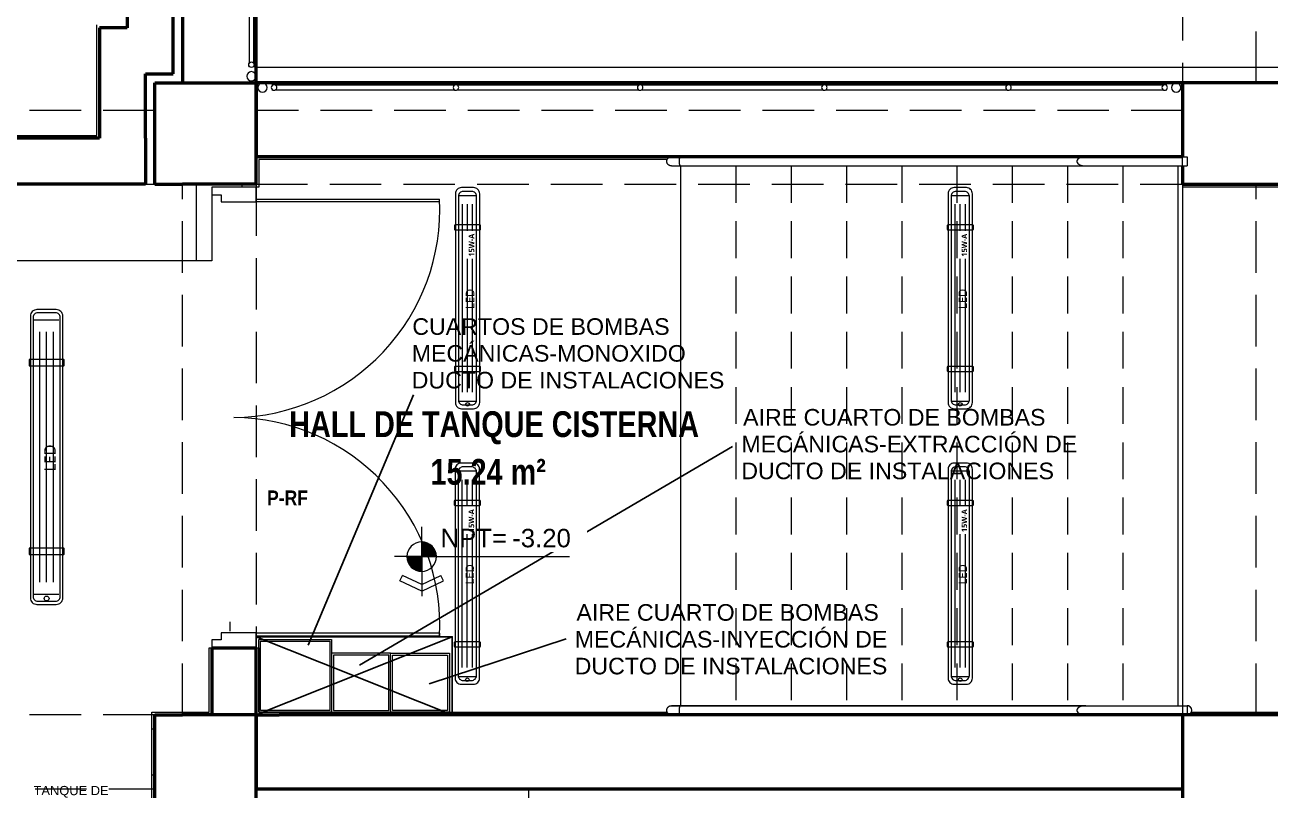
# Model space of a CAD drawing. Header units: metres. Extents: x -4 to 54.5, y -3.3 to 43.7.
# Drawn here: x 19.24 to 25.99, y 7.58 to 11.73 of the extents above; entities that cross this region are included whole.
import ezdxf

# ---------------------------------------------------------------- set-up
doc = ezdxf.new("R2010")
doc.units = ezdxf.units.M
doc.linetypes.add('Derribado', pattern=[0.4, 0.28, -0.12])
doc.linetypes.add('Trazo pequeño', pattern=[0.3, 0.2, -0.1])
doc.layers.get('0').update_dxf_attribs({"color": 8})
for name, color, linetype, lineweight in [('A-ANNO-NOTE', 8, 'Continuous', 9), ('A-AREA', 8, 'Continuous', 9), ('A-AREA-IDEN', 8, 'Continuous', 9), ('A-DETL', 8, 'Continuous', 9), ('A-DOOR', 8, 'Continuous', 9), ('A-DOOR-FRAM', 8, 'Continuous', 18), ('A-FLOR', 8, 'Continuous', 18), ('A-FLOR-HRAL', 8, 'Continuous', 9), ('A-WALL', 8, 'Continuous', 9), ('G-ANNO-DIMS', 8, 'Continuous', 9), ('I-WALL', 8, 'Continuous', 9), ('S-BEAM', 8, 'Continuous', 9), ('S-COLS', 8, 'Continuous', 9), ('S-STRS', 8, 'Continuous', 9)]:
    doc.layers.add(name, color=color, linetype=linetype, lineweight=lineweight)
doc.layers.add('IE-LUM-L-01', color=5, linetype='Continuous', lineweight=18, true_color=0x126b94)
doc.layers.add('IE-LUM-L-01-15', color=5, linetype='Continuous', lineweight=18, true_color=0x126b94)
doc.layers.add('REF-ACI-BOMBAS', color=9, linetype='Continuous')
doc.styles.add('Arial_1', font='arial.ttf', dxfattribs={"height": 0.05})
doc.styles.add('Arial_2', font='arial.ttf', dxfattribs={"height": 0.09})
doc.styles.add('Arial_5', font='arial.ttf', dxfattribs={"height": 0.1})
doc.styles.add('Arial_B', font='arialbd.ttf', dxfattribs={"width": 0.85, "height": 0.08})
doc.styles.add('Arial_B_3', font='arialbd.ttf', dxfattribs={"width": 0.8, "height": 0.14})
doc.styles.add('EI_LUM_BOLD', font='OpenSans-Semibold.ttf')
doc.styles.add('EI_LUM_REGULAR', font='OpenSans-Regular.ttf')

# ---------------------------------------------------------------- blocks, each defined once
blk = doc.blocks.new('Barandilla - 30mm-3154957-NIV_A_S01_SÓTANO 1')
at = {"layer": 'A-FLOR-HRAL'}
for start, end in [(0, 180), (180, 360)]:
    blk.add_arc((0, 0), 0.015, start, end, dxfattribs=at)
blk = doc.blocks.new('Barandilla - Barandilla-5307555-NIV_A_S01_SÓTANO 1')
at = {"layer": 'A-FLOR-HRAL'}
for p, q in [((20.58, 11.403), (20.575, 11.403)), ((20.575, 11.377), (20.581, 11.377)), ((21.5675, 11.403), (20.594, 11.403)), ((20.595, 11.377), (21.5685, 11.377)), ((22.5675, 11.403), (21.5815, 11.403)), ((21.5825, 11.377), (22.5685, 11.377)), ((23.5675, 11.403), (22.5815, 11.403)), ((22.5825, 11.377), (23.5685, 11.377)), ((24.5675, 11.403), (23.5815, 11.403)), ((23.5825, 11.377), (24.5685, 11.377)), ((25.415, 11.403), (24.5815, 11.403)), ((24.5825, 11.377), (25.416, 11.377)), ((25.435, 11.403), (25.429, 11.403)), ((25.43, 11.377), (25.435, 11.377))]:
    blk.add_line(p, q, dxfattribs=at)
at = {"color": 0, "rotation": 89.99999999999984}
for p in [(20.5875, 11.39), (21.575, 11.39), (22.575, 11.39), (23.575, 11.39), (24.575, 11.39), (25.4225, 11.39)]:
    blk.add_blockref('Barandilla - 30mm-3154957-NIV_A_S01_SÓTANO 1', p, dxfattribs=at)
blk = doc.blocks.new('Tipo de barandal superior - Barandal superior_interno_-5307558-NIV_A_S01_SÓTANO 1')
at = {"layer": 'A-FLOR-HRAL'}
for centre, start, end in [((20.525, 11.39), 90, 270), ((20.525, 11.39), 270, 90), ((25.485, 11.39), 90, 270), ((25.485, 11.39), 270, 90)]:
    blk.add_arc(centre, 0.025, start, end, dxfattribs=at)
blk = doc.blocks.new('Barandilla - Barandilla-5307613-NIV_A_S01_SÓTANO 1')
at = {"layer": 'A-FLOR-HRAL'}
for p, q in [((20.452, 16.2463), (20.452, 16.2413)), ((20.452, 16.2274), (20.452, 15.5088)), ((20.478, 16.2403), (20.478, 16.2463)), ((20.478, 15.5078), (20.478, 16.2263)), ((20.452, 15.4949), (20.452, 14.5088)), ((20.478, 14.5078), (20.478, 15.4938)), ((20.452, 14.4949), (20.452, 13.5088)), ((20.478, 13.5078), (20.478, 14.4938)), ((20.452, 13.4949), (20.452, 12.5088)), ((20.478, 12.5078), (20.478, 13.4938)), ((20.452, 12.4949), (20.452, 11.5213)), ((20.478, 11.5203), (20.478, 12.4938)), ((20.452, 11.5074), (20.452, 11.5013)), ((20.478, 11.5013), (20.478, 11.5063))]:
    blk.add_line(p, q, dxfattribs=at)
at = {"color": 0, "extrusion": (0, 0, -1), "zscale": -1, "rotation": 180}
for p in [(-20.465, 16.2338), (-20.465, 15.5013), (-20.465, 14.5013), (-20.465, 13.5013), (-20.465, 12.5013), (-20.465, 11.5138)]:
    blk.add_blockref('Barandilla - 30mm-3154957-NIV_A_S01_SÓTANO 1', p, dxfattribs=at)
blk = doc.blocks.new('Tipo de barandal superior - Barandal superior_interno_-5307616-NIV_A_S01_SÓTANO 1')
at = {"layer": 'A-FLOR-HRAL'}
for centre, start, end in [((20.465, 16.2963), 0, 180), ((20.465, 16.2963), 180, 0), ((20.465, 11.4513), 0, 180), ((20.465, 11.4513), 180, 0)]:
    blk.add_arc(centre, 0.025, start, end, dxfattribs=at)
blk = doc.blocks.new('ARQ-PuertaDobleHojaCortafuego - Pcf_2_50x2_40-V59-NIV_A_S01_SÓTANO 1')
at = {"layer": 'A-DOOR', "lineweight": 18}
for p, q in [((-0.72, 0.02), (-0.67, 0.02)), ((-0.745, -0.12), (-0.745, -0.4166)), ((-0.7306, -0.4204), (-0.7306, -0.12)), ((1.61, -1.1167), (1.61, -0.12)), ((1.625, -0.12), (1.625, -1.1167)), ((-0.745, -0.4166), (-0.745, -0.4322)), ((-0.745, -0.4322), (-0.745, -1.1167)), ((-0.7306, -0.4405), (-0.7306, -0.4204)), ((-0.7306, -1.1167), (-0.7306, -0.4405)), ((-0.7306, -1.1167), (-0.745, -1.1167)), ((1.61, -1.1167), (1.625, -1.1167))]:
    blk.add_line(p, q, dxfattribs=at)
for centre, start, end in [((-0.6897, 0.0117), 267.19284, 359.40838), ((1.5697, 0.0117), 180.59162, 272.80716)]:
    blk.add_arc(centre, 1.1297, start, end, dxfattribs=at)
at = {"layer": 'A-DOOR-FRAM'}
for p, q in [((-0.7675, 0.12), (-0.81, 0.12)), ((-0.7675, 0.07), (-0.7675, 0.12)), ((-0.73, 0.07), (-0.7675, 0.07)), ((-0.73, -0.12), (-0.73, 0.07)), ((1.6475, 0.07), (1.61, 0.07)), ((1.61, 0.07), (1.61, -0.12)), ((1.69, 0.12), (1.6475, 0.12)), ((1.6475, 0.12), (1.6475, 0.07)), ((1.69, -0.12), (1.69, 0.12)), ((-0.81, -0.12), (-0.73, -0.12)), ((1.61, -0.12), (1.69, -0.12))]:
    blk.add_line(p, q, dxfattribs=at)
blk = doc.blocks.new('Tipo de barandal superior - Barandal superior_interno_-6086380-NIV_A_S01_SÓTANO 1')
at = {"layer": 'A-FLOR-HRAL'}
for p, q in [((22.795, 8.0354), (22.745, 8.0354)), ((22.745, 7.9854), (22.795, 7.9854)), ((24.995, 8.0354), (22.795, 8.0354)), ((22.795, 7.9854), (24.995, 7.9854))]:
    blk.add_line(p, q, dxfattribs=at)
at = {"layer": 'A-FLOR-HRAL', "flags": 128}
blk.add_lwpolyline([(24.995, 8.0354), (24.9861, 8.035), (24.9774, 8.0337), (24.9694, 8.0317), (24.9623, 8.0289), (24.9562, 8.0255), (24.9515, 8.0215), (24.9483, 8.0172), (24.9466, 8.0127), (24.9466, 8.0081), (24.9483, 8.0036), (24.9515, 7.9993), (24.9562, 7.9953), (24.9623, 7.9919), (24.9694, 7.9891), (24.9774, 7.9871), (24.9861, 7.9858), (24.995, 7.9854)], dxfattribs=at)
at = {"layer": 'A-FLOR-HRAL'}
blk.add_arc((25.545, 8.0104), 0.025, 270, 90, dxfattribs=at)
for points, knots in [([(22.745, 7.9854), (22.7428, 7.9854), (22.7395, 7.9858), (22.7354, 7.9872), (22.733, 7.9884), (22.7311, 7.9896), (22.7293, 7.9909), (22.7277, 7.9923), (22.7262, 7.9939), (22.7248, 7.9956), (22.7233, 7.9979), (22.7218, 8.0008), (22.7204, 8.0049), (22.7197, 8.0104), (22.7204, 8.0159), (22.7218, 8.02), (22.7233, 8.0229), (22.7248, 8.0252), (22.7262, 8.0269), (22.7277, 8.0285), (22.7297, 8.0303), (22.732, 8.0318), (22.7339, 8.0328), (22.7359, 8.0337), (22.7395, 8.035), (22.7428, 8.0354), (22.745, 8.0354)], [0, 0, 0, 0, 0.083333, 0.125, 0.166667, 0.1875, 0.208333, 0.25, 0.270833, 0.291667, 0.333333, 0.375, 0.416667, 0.5, 0.583333, 0.625, 0.666667, 0.708333, 0.729167, 0.75, 0.791667, 0.833333, 0.854167, 0.875, 0.916667, 1, 1, 1, 1]), ([(22.795, 7.9854), (22.7944, 7.9854), (22.7932, 7.986), (22.7915, 7.9885), (22.79, 7.9925), (22.7886, 7.9995), (22.7878, 8.0104), (22.7886, 8.0213), (22.79, 8.0283), (22.7915, 8.0323), (22.7932, 8.0348), (22.7944, 8.0354), (22.795, 8.0354)], [0, 0, 0, 0, 0.083333, 0.166667, 0.25, 0.333333, 0.5, 0.666667, 0.75, 0.833333, 0.916667, 1, 1, 1, 1]), ([(25.5592, 8.031), (25.5587, 8.0313), (25.5576, 8.032), (25.5561, 8.0328), (25.5541, 8.0337), (25.5505, 8.035), (25.5472, 8.0354), (25.545, 8.0354)], [0.807426, 0.807426, 0.807426, 0.807426, 0.8333333, 0.8541667, 0.875, 0.9166667, 1, 1, 1, 1]), ([(25.545, 7.9854), (25.5472, 7.9854), (25.5505, 7.9858), (25.5546, 7.9872), (25.557, 7.9884), (25.5585, 7.9894), (25.5591, 7.9898), (25.5592, 7.9898)], [0, 0, 0, 0, 0.0833333, 0.125, 0.1666667, 0.1875, 0.192574, 0.192574, 0.192574, 0.192574]), ([(25.5686, 8.0187), (25.5684, 8.0191), (25.5679, 8.0206), (25.5667, 8.0229), (25.5652, 8.0252), (25.5638, 8.0269), (25.5623, 8.0285), (25.5611, 8.0296), (25.5602, 8.0302)], [0.6072307, 0.6072307, 0.6072307, 0.6072307, 0.625, 0.6666667, 0.7083333, 0.7291667, 0.75, 0.7916667, 0.7916667, 0.7916667, 0.7916667]), ([(25.5602, 7.9906), (25.5611, 7.9912), (25.5623, 7.9923), (25.5638, 7.9939), (25.5652, 7.9956), (25.5667, 7.9979), (25.5679, 8.0002), (25.5684, 8.0017), (25.5686, 8.0021)], [0.2083333, 0.2083333, 0.2083333, 0.2083333, 0.25, 0.2708333, 0.2916667, 0.3333333, 0.375, 0.3927693, 0.3927693, 0.3927693, 0.3927693])]:
    blk.add_open_spline(points, degree=3, knots=knots, dxfattribs=at)
blk.add_open_spline([(25.5691, 8.0039), (25.5697, 8.006), (25.5703, 8.0104), (25.5697, 8.0148), (25.5691, 8.0169)], degree=3, dxfattribs=at)
blk = doc.blocks.new('Tipo de barandal superior - Barandal superior_interno_-V60-NIV_A_S01_SÓTANO 1')
at = {"layer": 'A-FLOR-HRAL'}
for p, q in [((22.745, 8.0354), (22.795, 8.0354)), ((22.745, 7.9854), (22.795, 7.9854)), ((22.795, 8.0354), (25.495, 8.0354)), ((22.795, 7.9854), (25.495, 7.9854)), ((25.495, 8.0354), (25.545, 8.0354)), ((25.495, 7.9854), (25.545, 7.9854)), ((25.545, 8.0354), (25.545, 7.9854))]:
    blk.add_line(p, q, dxfattribs=at)
blk = doc.blocks.new('Tipo de barandal superior - Barandal superior_interno_-6086397-NIV_A_S01_SÓTANO 1')
at = {"layer": 'A-FLOR-HRAL'}
for p, q in [((22.795, 11.0146), (22.745, 11.0146)), ((22.745, 10.9646), (22.795, 10.9646)), ((24.995, 11.0146), (22.795, 11.0146)), ((22.795, 10.9646), (24.995, 10.9646))]:
    blk.add_line(p, q, dxfattribs=at)
at = {"layer": 'A-FLOR-HRAL', "flags": 128}
blk.add_lwpolyline([(24.995, 11.0146), (24.9861, 11.0142), (24.9774, 11.0129), (24.9694, 11.0109), (24.9623, 11.0081), (24.9562, 11.0047), (24.9515, 11.0007), (24.9483, 10.9964), (24.9466, 10.9919), (24.9466, 10.9873), (24.9483, 10.9828), (24.9515, 10.9785), (24.9562, 10.9745), (24.9623, 10.9711), (24.9694, 10.9683), (24.9774, 10.9663), (24.9861, 10.965), (24.995, 10.9646)], dxfattribs=at)
at = {"layer": 'A-FLOR-HRAL'}
for points, knots in [([(22.745, 10.9646), (22.7428, 10.9646), (22.7395, 10.965), (22.7354, 10.9664), (22.733, 10.9676), (22.7311, 10.9688), (22.7293, 10.9701), (22.7277, 10.9715), (22.7262, 10.9731), (22.7248, 10.9748), (22.7233, 10.9771), (22.7218, 10.98), (22.7204, 10.9841), (22.7197, 10.9896), (22.7204, 10.9951), (22.7218, 10.9992), (22.7233, 11.0021), (22.7248, 11.0044), (22.7262, 11.0061), (22.7277, 11.0077), (22.7297, 11.0095), (22.732, 11.011), (22.7339, 11.012), (22.7359, 11.0129), (22.7395, 11.0142), (22.7428, 11.0146), (22.745, 11.0146)], [0, 0, 0, 0, 0.083333, 0.125, 0.166667, 0.1875, 0.208333, 0.25, 0.270833, 0.291667, 0.333333, 0.375, 0.416667, 0.5, 0.583333, 0.625, 0.666667, 0.708333, 0.729167, 0.75, 0.791667, 0.833333, 0.854167, 0.875, 0.916667, 1, 1, 1, 1]), ([(22.795, 10.9646), (22.7944, 10.9646), (22.7932, 10.9652), (22.7915, 10.9677), (22.79, 10.9717), (22.7886, 10.9787), (22.7878, 10.9896), (22.7886, 11.0005), (22.79, 11.0075), (22.7915, 11.0115), (22.7932, 11.014), (22.7944, 11.0146), (22.795, 11.0146)], [0, 0, 0, 0, 0.083333, 0.166667, 0.25, 0.333333, 0.5, 0.666667, 0.75, 0.833333, 0.916667, 1, 1, 1, 1])]:
    blk.add_open_spline(points, degree=3, knots=knots, dxfattribs=at)
blk = doc.blocks.new('Tipo de barandal superior - Barandal superior_interno_-V61-NIV_A_S01_SÓTANO 1')
at = {"layer": 'A-FLOR-HRAL'}
for p, q in [((22.745, 11.0146), (22.795, 11.0146)), ((22.745, 10.9646), (22.795, 10.9646)), ((22.795, 11.0146), (25.495, 11.0146)), ((22.795, 10.9646), (25.495, 10.9646)), ((25.495, 11.0146), (25.545, 11.0146)), ((25.495, 10.9646), (25.545, 10.9646)), ((25.545, 11.0146), (25.545, 10.9646))]:
    blk.add_line(p, q, dxfattribs=at)
blk = doc.blocks.new('P3-P3_dwg-6083442-NIV_A_S01_SÓTANO 1')
at = {"color": 0}
for p, q in [((20.7731, 8.3644), (21.3446, 9.7226)), ((21.0508, 8.2554), (23.0762, 9.4414)), ((21.4304, 8.154), (22.1727, 8.3983))]:
    blk.add_line(p, q, dxfattribs=at)
at = {"color": 0, "flags": 128}
blk.add_lwpolyline([(21.555, 8.41), (20.49, 7.985), (20.49, 8.41), (21.555, 8.41), (21.555, 7.985), (21.555, 8.41), (20.49, 8.41), (21.555, 7.985), (20.49, 7.985)], dxfattribs=at)
at = {"color": 0, "lineweight": 18, "flags": 128}
for points in [[(20.505, 8.395), (20.9, 8.395), (20.9, 8), (20.505, 8)], [(20.89, 8.01), (20.515, 8.01), (20.515, 8.385), (20.89, 8.385)], [(21.54, 8), (21.22, 8), (21.22, 8.32), (20.9, 8.32), (20.9, 8), (21.22, 8), (21.22, 8.32), (21.54, 8.32)], [(20.91, 8.01), (21.21, 8.01), (21.21, 8.31), (20.91, 8.31)], [(21.23, 8.31), (21.53, 8.31), (21.53, 8.01), (21.23, 8.01)]]:
    blk.add_lwpolyline(points, close=True, dxfattribs=at)
at = {"color": 0, "attachment_point": 1, "line_spacing_factor": 0.941778}
for s, insert, char_height, width, style in [('CUARTOS DE BOMBAS', (21.3383, 10.1381), 0.09, 1.667103, 'Arial_2'), ('MECÁNICAS-MONOXIDO', (21.3352, 9.9926), 0.09, 1.773983, 'Arial_2'), ('DUCTO DE INSTALACIONES', (21.3349, 9.8471), 0.09, 2.025205, 'Arial_2'), ('AIRE CUARTO DE BOMBAS', (23.1341, 9.6457), 0.09, 1.959094, 'Arial_2'), ('MECÁNICAS-EXTRACCIÓN DE', (23.1248, 9.5002), 0.09, 2.173955, 'Arial_2'), ('DUCTO DE INSTALACIONES', (23.1244, 9.3547), 0.09, 2.025205, 'Arial_2'), ('AIRE CUARTO DE BOMBAS', (22.2293, 8.5866), 0.09, 1.959094, 'Arial_2'), ('MECÁNICAS-INYECCIÓN DE', (22.22, 8.4411), 0.09, 2.0219, 'Arial_2'), ('DUCTO DE INSTALACIONES', (22.2196, 8.2956), 0.09, 2.025205, 'Arial_2'), ('TANQUE DE', (19.2822, 7.6), 0.05, 0.486048, 'Arial_1')]:
    blk.add_mtext(s, dxfattribs=dict(at, insert=insert, char_height=char_height, width=width, style=style))
blk = doc.blocks.new('Cotas de elevación - CotaEleVacíoNNpt-3697023-NIV_A_S01_SÓTANO 1')
at = {"layer": 'G-ANNO-DIMS'}
h = blk.add_hatch(color=256, dxfattribs=at)
edge = h.paths.add_edge_path()
edge.add_arc((0, 0.002141), 0.0008, 0, 90, ccw=False)
edge.add_line((0.0008, 0.002141), (0, 0.002141))
edge.add_line((0, 0.002141), (0, 0.002941))
h = blk.add_hatch(color=256, dxfattribs=at)
edge = h.paths.add_edge_path()
edge.add_arc((0, 0.002141), 0.0008, 0, 90, ccw=False)
edge.add_line((0.0008, 0.002141), (0, 0.002141))
edge.add_line((0, 0.002141), (0, 0.002941))
h = blk.add_hatch(color=256, dxfattribs=at)
edge = h.paths.add_edge_path()
edge.add_line((-0.0008, 0.002141), (0, 0.002141))
edge.add_line((0, 0.002141), (0, 0.001341))
edge.add_arc((0, 0.002141), 0.0008, 180, 270, ccw=False)
for p, q in [((0, 0.002141), (0, 0.003749)), ((0, 0.002941), (0, 0.002141)), ((0, 0.002141), (0, 0.002941)), ((0, 0.002141), (0, 0.002941)), ((0, 0.002941), (0, 0.002141)), ((0, 0.002141), (-0.001482, 0.002141)), ((-0.0008, 0.002141), (0, 0.002141)), ((0, 0.002141), (-0.0008, 0.002141)), ((-0.0008, 0.002141), (0, 0.002141)), ((0, 0.002141), (0.0008, 0.002141)), ((0, 0.001341), (0, 0.002141)), ((0, 0.002141), (0.0008, 0.002141)), ((0, 0.002141), (0.008028, 0.002141)), ((0, 0.002141), (0, 0)), ((-0.001183, 0.000825), (-0.001045, 0.00112)), ((0, 0.000273), (-0.001183, 0.000825)), ((0, 0.000633), (-0.001045, 0.00112)), ((0, 0.000633), (0.001045, 0.00112)), ((0, 0.000273), (0.001183, 0.000825)), ((0.001183, 0.000825), (0.001045, 0.00112))]:
    blk.add_line(p, q, dxfattribs=at)
for start, end in [(360, 180), (90, 180), (90, 180), (360, 90), (360, 90), (180, 360), (180, 270)]:
    blk.add_arc((0, 0.002141), 0.0008, start, end, dxfattribs=at)
blk = doc.blocks.new('EST-ColumnaRectangularConcretoEst - C155x55cm-V12-NIV_A_S01_SÓTANO 1')
at = {"layer": 'S-COLS', "lineweight": 50}
for p, q in [((0.275, 0.275), (-0.275, 0.275)), ((-0.275, 0.275), (-0.275, -0.1254)), ((0.275, -0.275), (0.275, 0.275)), ((-0.275, -0.1754), (-0.275, -0.275)), ((-0.275, -0.275), (0.275, -0.275))]:
    blk.add_line(p, q, dxfattribs=at)
blk = doc.blocks.new('EI_LUM_L_01')
at = {"color": 0, "lineweight": 9}
for p, q in [((-7.44, 0.669), (-7.44, -0.669)), ((-6.8, 0.37), (6.8, 0.37)), ((-6.8, 0), (6.8, 0)), ((7.44, 0.669), (7.44, -0.669)), ((-6.8, -0.37), (6.8, -0.37))]:
    blk.add_line(p, q, dxfattribs=at)
for points in [[(-7.644, -0.88), (7.644, -0.88, 0.414214), (8, -0.524), (8, 0.524, 0.414214), (7.644, 0.88), (-7.644, 0.88, 0.414214), (-8, 0.524), (-8, -0.524, 0.414214)], [(-7.578, -0.736), (7.578, -0.736, 0.414214), (7.822, -0.491), (7.822, 0.491, 0.414214), (7.578, 0.736), (-7.578, 0.736, 0.414214), (-7.822, 0.491), (-7.822, -0.491, 0.414214)], [(-5.263, -0.95), (-4.977, -0.95, 0.414214), (-4.944, -0.917), (-4.944, 0.917, 0.414214), (-4.977, 0.95), (-5.263, 0.95, 0.414214), (-5.296, 0.917), (-5.296, -0.917, 0.414214)], [(4.977, -0.95), (5.263, -0.95, 0.414214), (5.296, -0.917), (5.296, 0.917, 0.414214), (5.263, 0.95), (4.977, 0.95, 0.414214), (4.944, 0.917), (4.944, -0.917, 0.414214)]]:
    blk.add_lwpolyline(points, format="xyb", close=True, dxfattribs=at)
blk.add_circle((-7.68, 0), 0.132, dxfattribs=at)
at = {"color": 0, "lineweight": 9, "style": 'EI_LUM_REGULAR'}
blk.add_text('LED', height=0.6205, dxfattribs=at).set_placement((-0.784, -0.493))
at = {"style": 'EI_LUM_REGULAR', "flags": 1}
for tag in ['ALTURA_M', 'AMBIENTE', 'TIPO', 'ID', 'IP', 'GIRO_REFERENCIA', 'DESCRIPCION', 'POTENCIA_W', 'FLUJO_NOMINAL_LM', 'FLUJO_CALCULO_LM', 'MONTAJE', 'NUMERO_LOCAL', 'ESTADO', 'PAGINA_PDF', 'NPT_M', 'FUENTE_XY']:
    blk.add_attdef(tag, (0, 0), '', height=2.5, dxfattribs=at)
blk = doc.blocks.new('EI_LUM_L_01_15')
at = {"color": 0, "lineweight": 9}
for p, q in [((-5.58, 0.502), (-5.58, -0.502)), ((-5.1, 0.277), (5.1, 0.277)), ((-5.1, 0), (2.138, 0)), ((3.655, 0), (5.1, 0)), ((5.58, 0.502), (5.58, -0.502)), ((-5.1, -0.277), (2.138, -0.277)), ((3.655, -0.277), (5.1, -0.277))]:
    blk.add_line(p, q, dxfattribs=at)
for points in [[(-3.934, -0.713), (-3.746, -0.713, 0.414214), (-3.708, -0.675), (-3.708, 0.675, 0.414214), (-3.746, 0.713), (-3.934, 0.713, 0.414214), (-3.972, 0.675), (-3.972, -0.675, 0.414214)], [(3.746, -0.713), (3.934, -0.713, 0.414214), (3.972, -0.675), (3.972, 0.675, 0.414214), (3.934, 0.713), (3.746, 0.713, 0.414214), (3.708, 0.675), (3.708, -0.675, 0.414214)], [(-5.532, -0.494), (5.532, -0.494, 0.414214), (5.796, -0.23), (5.796, 0.23, 0.414214), (5.532, 0.494), (-5.532, 0.494, 0.414214), (-5.796, 0.23), (-5.796, -0.23, 0.414214)]]:
    blk.add_lwpolyline(points, format="xyb", close=True, dxfattribs=at)
at = {"color": 0, "lineweight": 13}
blk.add_lwpolyline([(-5.67, -0.66), (5.67, -0.66, 0.414214), (6, -0.33), (6, 0.33, 0.414214), (5.67, 0.66), (-5.67, 0.66, 0.414214), (-6, 0.33), (-6, -0.33, 0.414214)], format="xyb", close=True, dxfattribs=at)
at = {"color": 0, "lineweight": 9}
blk.add_circle((-5.76, 0), 0.099, dxfattribs=at)
for s, height, style, p in [('LED', 0.4654, 'EI_LUM_REGULAR', (-0.588, -0.37)), ('15W-A', 0.2992, 'EI_LUM_BOLD', (2.253, -0.37))]:
    blk.add_text(s, height=height, dxfattribs=dict(at, style=style)).set_placement(p)
at = {"style": 'EI_LUM_REGULAR', "flags": 1}
for tag in ['ALTURA_M', 'AMBIENTE', 'TIPO', 'ID', 'IP', 'GIRO_REFERENCIA', 'DESCRIPCION', 'POTENCIA_W', 'FLUJO_NOMINAL_LM', 'FLUJO_CALCULO_LM', 'MONTAJE', 'NUMERO_LOCAL', 'ESTADO', 'PAGINA_PDF', 'NPT_M', 'FUENTE_XY']:
    blk.add_attdef(tag, (0, 0), '', height=2.5, dxfattribs=at)

msp = doc.modelspace()

# ---------------------------------------------------------------- linework, layer by layer
at = {"layer": 'A-AREA'}
for p, q in [((20.49, 11.5), (37.7521, 11.5)), ((20.49, 11.5), (22.955, 11.5)), ((25.455, 11.5), (27.12, 11.5)), ((19.89, 10.865), (19.94, 10.865)), ((25.52, 10.865), (25.52, 10.85)), ((25.52, 10.865), (25.52, 8.0354)), ((21.97, 7.505), (21.97, 7.585))]:
    msp.add_line(p, q, dxfattribs=at)
at = {"layer": 'A-DETL', "linetype": 'Derribado', "lineweight": 18}
for p, q in [((20.09, 16.325), (20.09, 11.415)), ((20.49, 11.415), (20.49, 16.325)), ((25.52, 16.325), (25.52, 11.415)), ((25.92, 11.415), (25.92, 16.325)), ((20.09, 11.415), (20.49, 11.415)), ((25.52, 11.415), (25.92, 11.415)), ((19.94, 11.265), (16.49, 11.265)), ((19.94, 10.865), (19.94, 11.265)), ((25.52, 11.265), (20.49, 11.265)), ((20.49, 11.265), (20.49, 10.865)), ((25.52, 10.865), (25.52, 11.265)), ((16.49, 10.865), (19.94, 10.865)), ((20.09, 7.985), (20.09, 10.865)), ((20.09, 10.865), (20.49, 10.865)), ((20.49, 10.865), (25.52, 10.865)), ((20.49, 10.865), (20.49, 7.985)), ((25.92, 10.865), (25.52, 10.865)), ((25.52, 10.865), (25.52, 7.985)), ((25.92, 7.985), (25.92, 10.865)), ((19.94, 7.985), (16.49, 7.985)), ((19.94, 7.585), (19.94, 7.985)), ((20.49, 7.985), (20.09, 7.985)), ((25.52, 7.985), (20.49, 7.985)), ((20.49, 7.985), (20.49, 7.585)), ((25.52, 7.585), (25.52, 7.985)), ((25.52, 7.985), (25.92, 7.985)), ((16.49, 7.585), (19.94, 7.585)), ((20.49, 7.585), (25.52, 7.585))]:
    msp.add_line(p, q, dxfattribs=at)
at = {"layer": 'A-FLOR', "lineweight": 9}
for p, q in [((19.625, 11.13), (19.625, 11.73)), ((16.805, 11.13), (19.625, 11.13)), ((22.7225, 11), (20.505, 11)), ((20.505, 11), (20.505, 10.85)), ((20.505, 10.85), (20.49, 10.85)), ((26.085, 10.85), (25.52, 10.85)), ((25.52, 10.85), (25.52, 8.0354)), ((20.25, 10.8075), (20.25, 10.45)), ((20.25, 10.45), (16.905, 10.45)), ((20.235, 8), (20.235, 8.35)), ((20.235, 8.35), (20.25, 8.35)), ((20.49, 8.35), (20.505, 8.35)), ((20.505, 8.35), (20.505, 8)), ((19.925, 7.42), (19.925, 8)), ((19.925, 8), (20.235, 8)), ((20.505, 8), (22.7225, 8)), ((25.5668, 8), (49.435, 8))]:
    msp.add_line(p, q, dxfattribs=at)
at = {"layer": 'A-WALL', "lineweight": 50}
for p, q in [((20.09, 16.325), (20.09, 11.415)), ((20.49, 11.415), (20.49, 16.325)), ((20.04, 11.465), (20.04, 16.275)), ((19.79, 16.025), (19.79, 11.715)), ((19.79, 11.715), (19.64, 11.715)), ((19.64, 11.715), (19.64, 11.115)), ((19.89, 11.465), (20.04, 11.465)), ((19.89, 11.115), (19.89, 11.465)), ((20.09, 11.415), (20.49, 11.415)), ((25.52, 11.415), (20.49, 11.415)), ((20.49, 11.415), (20.49, 11.015)), ((19.64, 11.115), (16.79, 11.115)), ((19.89, 11.115), (19.89, 10.865)), ((20.49, 11.015), (25.52, 11.015)), ((19.89, 10.865), (17.0161, 10.865)), ((20.49, 7.985), (20.6161, 7.985)), ((20.49, 7.985), (20.49, 7.585)), ((25.52, 7.985), (20.6161, 7.985)), ((25.52, 7.985), (25.52, 7.585)), ((20.49, 7.585), (25.52, 7.585))]:
    msp.add_line(p, q, dxfattribs=at)
at = {"layer": 'I-WALL', "lineweight": 50}
for p, q in [((20.25, 8.35), (20.25, 7.985)), ((20.25, 8.35), (20.49, 8.35)), ((20.49, 7.985), (20.49, 8.35))]:
    msp.add_line(p, q, dxfattribs=at)
at = {"layer": 'S-BEAM', "lineweight": 5}
for p, q in [((20.165, 10.865), (20.165, 10.45)), ((20.415, 10.85), (20.415, 10.865)), ((20.165, 8), (20.165, 7.985)), ((19.925, 7.91), (19.94, 7.91)), ((19.925, 7.66), (19.94, 7.66))]:
    msp.add_line(p, q, dxfattribs=at)
at = {"layer": 'S-COLS', "lineweight": 50}
for p, q in [((19.94, 10.865), (19.94, 11.415)), ((19.94, 11.415), (20.49, 11.415)), ((20.49, 10.865), (20.49, 11.415)), ((19.94, 10.865), (20.09, 10.865)), ((20.49, 10.865), (20.09, 10.865)), ((19.94, 7.435), (19.94, 7.985)), ((19.94, 7.985), (20.09, 7.985)), ((20.49, 7.985), (20.09, 7.985)), ((20.49, 7.435), (20.49, 7.985)), ((26.07, 7.985), (25.52, 7.985)), ((25.52, 7.985), (25.52, 7.435))]:
    msp.add_line(p, q, dxfattribs=at)
at = {"layer": 'S-STRS'}
for p, q in [((22.795, 10.9646), (22.795, 8.0354)), ((25.495, 10.9646), (25.495, 8.0354))]:
    msp.add_line(p, q, dxfattribs=at)
at = {"layer": 'S-STRS', "linetype": 'Trazo pequeño'}
for p, q in [((23.095, 10.9646), (23.095, 8.0354)), ((23.395, 10.9646), (23.395, 8.0354)), ((23.695, 10.9646), (23.695, 8.0354)), ((23.995, 10.9646), (23.995, 8.0354)), ((24.295, 10.9646), (24.295, 8.0354)), ((24.595, 10.9646), (24.595, 8.0354)), ((24.895, 10.9646), (24.895, 8.0354)), ((25.195, 10.9646), (25.195, 8.0354))]:
    msp.add_line(p, q, dxfattribs=at)

# ---------------------------------------------------------------- block references
at = {"layer": 'A-DOOR', "lineweight": 18, "rotation": 89.99999999999989}
msp.add_blockref('ARQ-PuertaDobleHojaCortafuego - Pcf_2_50x2_40-V59-NIV_A_S01_SÓTANO 1', (20.37, 9.16), dxfattribs=at)
at = {"layer": 'A-FLOR-HRAL'}
for name in ['Tipo de barandal superior - Barandal superior_interno_-5307616-NIV_A_S01_SÓTANO 1', 'Barandilla - Barandilla-5307613-NIV_A_S01_SÓTANO 1', 'Tipo de barandal superior - Barandal superior_interno_-5307558-NIV_A_S01_SÓTANO 1', 'Barandilla - Barandilla-5307555-NIV_A_S01_SÓTANO 1', 'Tipo de barandal superior - Barandal superior_interno_-6086397-NIV_A_S01_SÓTANO 1', 'Tipo de barandal superior - Barandal superior_interno_-V61-NIV_A_S01_SÓTANO 1', 'Tipo de barandal superior - Barandal superior_interno_-6086380-NIV_A_S01_SÓTANO 1', 'Tipo de barandal superior - Barandal superior_interno_-V60-NIV_A_S01_SÓTANO 1']:
    msp.add_blockref(name, (0, 0), dxfattribs=at)
at = {"layer": 'G-ANNO-DIMS', "xscale": 99.99999999999991, "yscale": 99.99999999999991, "zscale": 99.99999999999991}
msp.add_blockref('Cotas de elevación - CotaEleVacíoNNpt-3697023-NIV_A_S01_SÓTANO 1', (21.3892, 8.6305), dxfattribs=at)
at = {"layer": 'IE-LUM-L-01', "xscale": 0.1, "yscale": 0.1, "zscale": 0.1, "rotation": 90}
msp.add_blockref('EI_LUM_L_01', (19.353, 9.385), dxfattribs=at)
at = {"layer": 'IE-LUM-L-01-15', "xscale": 0.1, "yscale": 0.1, "zscale": 0.1, "rotation": 90}
for p in [(21.638, 10.247), (24.313, 10.247), (24.313, 8.752)]:
    msp.add_blockref('EI_LUM_L_01_15', p, dxfattribs=at)
at = {"layer": 'REF-ACI-BOMBAS'}
msp.add_blockref('P3-P3_dwg-6083442-NIV_A_S01_SÓTANO 1', (0, 0), dxfattribs=at)
at = {"layer": 'S-COLS', "lineweight": 5}
msp.add_blockref('EST-ColumnaRectangularConcretoEst - C155x55cm-V12-NIV_A_S01_SÓTANO 1', (25.795, 11.14), dxfattribs=at)

# ---------------------------------------------------------------- texts
at = {"layer": 'A-ANNO-NOTE', "insert": (20.5499, 9.2035), "char_height": 0.08, "width": 0.258945, "attachment_point": 1, "style": 'Arial_B'}
msp.add_mtext('P-RF', dxfattribs=at)
at = {"layer": 'A-AREA-IDEN', "char_height": 0.14, "attachment_point": 1, "style": 'Arial_B_3'}
for s, insert, width in [('HALL DE TANQUE CISTERNA', (20.6699, 9.6334), 2.603881), ('15.24 m²', (21.4371, 9.3744), 0.743966)]:
    msp.add_mtext(s, dxfattribs=dict(at, insert=insert, width=width))

# ---------------------------------------------------------------- next in the draw order: texts
at = {"layer": 'G-ANNO-DIMS', "insert": (21.4913, 8.9954), "char_height": 0.1, "width": 0.416877, "attachment_point": 1, "style": 'Arial_5', "bg_fill": 3, "box_fill_scale": 1.25, "bg_fill_color": 9, "bg_fill_true_color": 13158600, "bg_fill_transparency": 0}
msp.add_mtext('NPT=', dxfattribs=at)

# ---------------------------------------------------------------- next in the draw order: block references
at = {"layer": 'IE-LUM-L-01-15', "xscale": 0.1, "yscale": 0.1, "zscale": 0.1, "rotation": 90}
msp.add_blockref('EI_LUM_L_01_15', (21.637, 8.752), dxfattribs=at)

# ---------------------------------------------------------------- next in the draw order: texts
at = {"layer": 'G-ANNO-DIMS', "insert": (21.8806, 8.9951), "char_height": 0.1, "width": 0.380758, "attachment_point": 1, "line_spacing_factor": 0.941778, "style": 'Arial_5', "bg_fill": 3, "box_fill_scale": 1.25, "bg_fill_color": 9, "bg_fill_true_color": 13158600, "bg_fill_transparency": 0}
msp.add_mtext('-3.20', dxfattribs=at)

doc.saveas('drawing.dxf')
